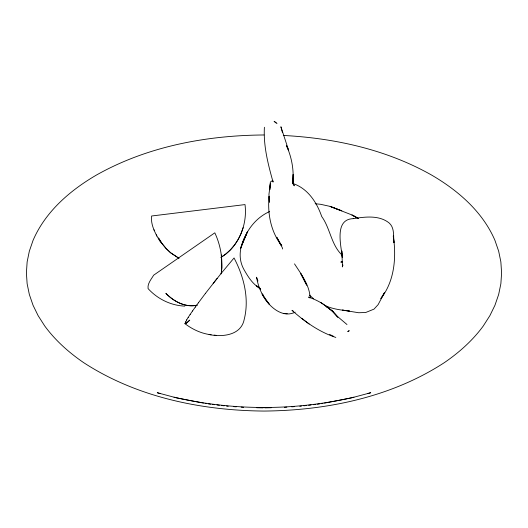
<?xml version="1.0" encoding="UTF-8"?>
<svg xmlns="http://www.w3.org/2000/svg" width="528" height="528" viewBox="0 0 528 528"><rect width="100%" height="100%" fill="white"/><g stroke="black" fill="none" stroke-linecap="round" stroke-linejoin="round"><path stroke-width="0.79" d="M264.396 127.261C263.34 145.979 268.079 164.234 273.075 182.081L272.996 181.031M211.16 334.785C201.637 333.67 192.628 329.518 185.038 323.737L186.707 319.862M269.768 189.73L270.349 182.054L272.785 180.345M269.815 189.651L270.389 183.282L268.95 194.311L269.379 202.178M342.698 265.076L342.481 266.924L341.827 250.972L342.302 257.506C341.299 246.272 333.802 219.245 353.225 218.645L353.377 218.625M221.014 257.288C238.689 246.596 247.592 224.73 245.012 204.587L151.576 216.005C150.513 225.43 155.905 234.505 160.598 242.306M243.17 227.647L240.986 233.759L238.128 239.547L234.65 244.952L230.597 249.737L226.03 253.909L221.027 257.387M342.784 265.195L342.296 266.468L342.883 265.01M246.352 234.373C239.91 245.467 237.521 257.948 243.962 269.544C248.12 276.857 252.747 284.407 260.363 288.552L256.443 285.714L260.687 289.45M241.897 245.018C246.015 230.63 255.796 217.675 269.636 211.543M185.671 321.743L185.077 323.69L186.443 323.162L189.757 320.1L186.476 323.123L185.038 323.737M186.655 319.915L188.219 317.407M264 134.977C206.184 135.346 147.206 146.447 96.426 175.052L96.221 175.171C69.874 190.549 45.362 211.754 33.079 240.313L29.337 251.176L27.139 261.875L26.4 272.963L27.133 283.727L29.324 294.426L33.059 305.296L38.122 315.658L44.748 326.014C55.321 340.454 68.831 352.466 83.543 362.564L83.754 362.703C136.877 397.234 201.34 410.52 264 411.061C326.66 410.52 391.123 397.234 444.246 362.703L444.457 362.564C459.169 352.466 472.679 340.454 483.252 326.014L489.878 315.658L494.941 305.296L498.676 294.426L500.867 283.727L501.6 272.963L500.861 261.875L498.663 251.176L494.921 240.313C482.638 211.754 458.126 190.549 431.779 175.171L431.574 175.052C386.522 149.582 334.745 138.131 283.397 135.458M188.166 317.467L190.179 314.417M190.126 314.483L192.555 310.946M192.502 311.012L195.32 307.045M195.268 307.105L198.416 302.782M198.37 302.834L205.432 293.41M205.385 293.456L221.107 273.464L234.043 257.974C243.83 276.474 249.46 298.637 244.226 319.348C241.131 335.485 222.268 337.26 209.114 334.547M217.133 278.401L213.121 283.47M295.231 312.147C281.708 318.971 267.637 305.336 262.079 293.885L269.188 304.141C262.436 296.538 258.245 287.206 256.562 277.213L257.935 281.028M347.523 331.637L349.272 330.739L348.269 331.129M367.93 393.492L370.729 392.726L351.608 397.835L324.522 403.095M342.104 261.769L340.824 262.093L342.368 261.947M353.965 397.188C295.04 410.916 232.96 410.916 174.035 397.188M317.44 404.243L319.803 403.861M321.374 403.603L322.951 403.352M197.089 305.158C185.427 307.705 173.771 301.547 165.851 293.317C173.811 301.514 185.414 307.824 197.129 305.243M353.225 218.645C365.046 216.817 379.223 214.909 389.228 223.047C394.753 228.03 393.235 235.976 393.961 242.517M299.812 406.27L301.415 406.085M303.818 405.814L306.227 405.537M308.629 405.26L311.032 404.983M313.434 404.705L315.843 404.428M284.394 407.326L286.829 407.161M291.7 406.824L294.136 406.659M264.818 407.88L271.346 407.735M256.654 407.735L263.182 407.88M184.767 306.115C170.848 305.547 157.39 298.914 148.078 288.592C147.319 283.576 151.265 279.239 153.668 275.18L214.817 232.828C220.777 245.54 223.172 259.987 221.186 273.92L221.839 267.828L221.311 254.958M287.272 313.678L283.318 313.441L286.579 313.705M233.864 406.659L236.3 406.824M241.171 407.161L243.606 407.326M315.163 203.749L320.542 204.29L330.145 206.408L340.646 210.408M212.157 404.428L214.566 404.705M216.968 404.983L219.371 405.26M221.773 405.537L224.182 405.814M226.585 406.085L228.188 406.27M214.13 335.115L216.592 335.405M203.478 403.095L176.392 397.835L157.271 392.726L160.07 393.492M205.049 403.352L206.626 403.603M208.197 403.861L210.56 404.243M331.056 206.818L353.331 215.49L358.057 218.269M341.84 210.857L330.145 206.408M335.821 337.445C319.249 331.967 304.946 321.816 291.971 310.332L293.396 311.216M293.555 183.724C308.002 188.859 316.912 202.554 321.691 216.467C330.33 228.452 331.063 244.596 341.966 255.037M320.628 302.313L332.026 310.728L337.867 317.255C330.422 307.857 319.909 300.953 308.563 297.106L309.989 297.983M329.558 334.402L333.755 336.428M358.4 218.42L351.952 215.061L357.667 218.255M178.906 258.218L170.551 252.707L165.997 248.431L161.931 243.421L158.453 237.956L161.938 243.474L165.99 248.365L170.564 252.78L178.913 258.311M324.529 305.316C332.231 309.045 341.009 310.108 349.444 310.972L342.395 310.114L358.73 312.741L365.706 312.497L374.009 309.124L378.127 304.63L384.404 292.789L380.846 298.591C394.64 280.962 396.475 257.341 393.294 235.937L393.908 242.464M277.015 123.433L274.098 121.295L276.19 123.044M327.611 307.487L326.311 306.524L333.293 311.758L332.026 310.728L336.772 315.869L346.982 324.529M303.171 319.433L301.871 318.437L309.144 324.034M313.645 298.822L309.547 295.159M279.748 243.461L281.813 245.725M294.499 263.868C301.165 274.138 309.269 284.731 310.121 297.297M281.596 245.672C270.785 231.594 267.386 213.662 269.089 196.284L269.386 202.039M281.635 245.639L276.712 237.191L282.275 247.619L282.599 249.011M303.131 278.164L300.59 273.233L306.755 285.206L303.857 279.569M153.985 229.753L154.414 230.696M156.229 234.782L156.816 236.089M293.713 184.668L294.221 185.816L293.073 182.8L292.994 181.751L293.713 184.668L293.073 182.8L293.159 174.412L292.677 183.909C294.268 170.914 291.826 157.41 286.44 145.57L288.691 150.506L280.903 126.773L282.467 132.667M243.223 241.725L240.57 248.312L247.658 231.317L243.223 241.725M263.432 296.294L262.838 294.756L263.432 296.294"/></g></svg>
